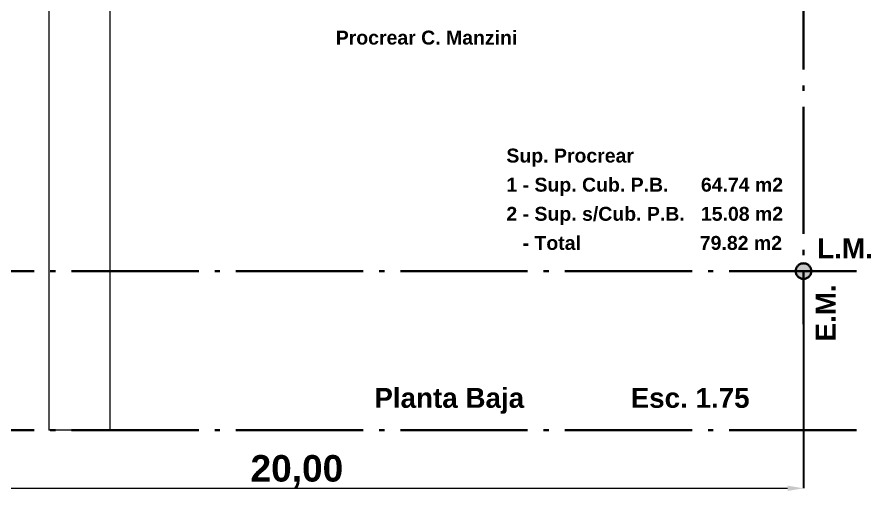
# Model space of a CAD drawing. Header units: millimetres. Extents: x 1434 to 1660, y 1457 to 1517.
# Drawn here: x 1524.13 to 1540.23, y 1477.94 to 1486.88 of the extents above; entities that cross this region are included whole.
import ezdxf

# ---------------------------------------------------------------- set-up
doc = ezdxf.new("R2010")
doc.units = ezdxf.units.MM
doc.linetypes.add('ACAD_ISO04W100', pattern=[30, 24, -3, 0, -3])
for name, color, linetype, lineweight in [('cotas', 104, 'Continuous', 18), ('gris', 251, 'Continuous', 18), ('L.M.', 160, 'ACAD_ISO04W100', 30), ('nomenclatura', 41, 'Continuous', 18)]:
    doc.layers.add(name, color=color, linetype=linetype, lineweight=lineweight)
doc.styles.add('SANSSERIFBOLD', font='sasb____.pfb')
doc.styles.get("Standard").update_dxf_attribs({"font": 'ARIAL.TTF'})
doc.dimstyles.new('ISO-25', dxfattribs={"dimtxt": 2.5, "dimasz": 2.5, "dimexe": 1.25, "dimexo": 0.625, "dimtad": 1, "dimtxsty": 'Standard', "dimcen": 2.5, "dimadec": 0, "dimazin": 0, "dimtfac": 1, "dimtmove": 0, "dimatfit": 3, "dimfxl": 0, "dimarcsym": 0})

# ---------------------------------------------------------------- blocks, each defined once
blk = doc.blocks.new('*D7')
at = {"layer": 'cotas', "color": 0, "linetype": 'Continuous', "lineweight": -2}
for p, q in [((1518.955, 1481.086), (1518.955, 1477.991)), ((1538.955, 1481.086), (1538.955, 1477.991))]:
    blk.add_line(p, q, dxfattribs=at)
at = {"layer": 'cotas', "color": 0, "linetype": 'Continuous', "lineweight": 9}
blk.add_line((1519.255, 1477.991), (1538.655, 1477.991), dxfattribs=at)
at = {"layer": 'cotas', "color": 0, "linetype": 'Continuous'}
for points in [[(1519.255, 1478.041), (1519.255, 1477.941), (1518.955, 1477.991)], [(1538.655, 1478.041), (1538.655, 1477.941), (1538.955, 1477.991)]]:
    blk.add_solid(points, dxfattribs=at)
at = {"layer": 'Defpoints', "color": 0, "linetype": 'Continuous'}
for p in [(1518.955, 1481.086), (1538.955, 1481.086), (1538.955, 1477.991)]:
    blk.add_point(p, dxfattribs=at)
at = {"layer": 'cotas', "linetype": 'Continuous', "insert": (1529.405, 1478.311), "char_height": 0.5, "attachment_point": 5, "style": 'SANSSERIFBOLD'}
blk.add_mtext('20,00', dxfattribs=at)

msp = doc.modelspace()

# ---------------------------------------------------------------- hatches: boundary and pattern name
at = {"layer": 'gris'}
msp.add_hatch(color=256, dxfattribs=at).paths.add_polyline_path([(1539.10262, 1482.0859, 1), (1538.80789, 1482.0859, 1)])

# ---------------------------------------------------------------- linework, layer by layer
for p, q in [((1524.73026, 1487.8859), (1524.73026, 1479.0859)), ((1525.88026, 1487.8859), (1525.88026, 1479.0859)), ((1525.88026, 1479.0859), (1524.73026, 1479.0859))]:
    msp.add_line(p, q, dxfattribs=at)
at = {"layer": 'L.M.', "ltscale": 0.1}
for p, q in [((1538.95526, 1513.0859), (1538.95526, 1481.0859)), ((1539.95526, 1482.0859), (1517.95526, 1482.0859))]:
    msp.add_line(p, q, dxfattribs=at)
at = {"layer": 'L.M.', "color": 1, "ltscale": 0.1}
msp.add_line((1539.95526, 1479.0859), (1517.95526, 1479.0859), dxfattribs=at)
at = {"layer": 'L.M.', "ltscale": 0.1}
msp.add_circle((1538.95526, 1482.0859), 0.14737, dxfattribs=at)

# ---------------------------------------------------------------- texts
at = {"layer": 'nomenclatura', "linetype": 'Continuous', "style": 'SANSSERIFBOLD'}
for s, height, p in [('Procrear C. Manzini', 0.2625, (1530.13767, 1486.35783)), ('Sup. Procrear', 0.2625, (1533.35468, 1484.13294)), ('1 - Sup. Cub. P.B.      64.74 m2', 0.2625, (1533.35468, 1483.58409)), ('2 - Sup. s/Cub. P.B.   15.08 m2', 0.2625, (1533.35468, 1483.03523)), ('   - Total                      79.82 m2', 0.2625, (1533.35468, 1482.48638)), ('L.M.', 0.375, (1539.21528, 1482.32807)), ('Planta Baja', 0.375, (1530.86505, 1479.5083)), ('Esc. 1.75', 0.375, (1535.69695, 1479.5083))]:
    msp.add_text(s, height=height, dxfattribs=at).set_placement(p)
msp.add_text('E.M.', height=0.375, rotation=90, dxfattribs=at).set_placement((1539.56003, 1480.75994))

# ---------------------------------------------------------------- dimensions: what is measured, and where the dimension line sits
at = {"layer": 'cotas', "linetype": 'Continuous'}
dim = msp.add_linear_dim(base=(1538.95526, 1477.99133), p1=(1518.95526, 1481.0859), p2=(1538.95526, 1481.0859), angle=180, dimstyle='ISO-25', override={"dimtxt": 0.5, "dimasz": 0.3, "dimexe": 0, "dimexo": 0, "dimgap": 0.01, "dimzin": 0, "dimtxsty": 'SANSSERIFBOLD', "dimclrt": 256, "dimlwd": 9}, dxfattribs=at)
dim.commit()
dim.dimension.update_dxf_attribs({"geometry": '*D7', "text_midpoint": (1529.40526, 1477.99133), "dimtype": 160})

doc.saveas('drawing.dxf')
